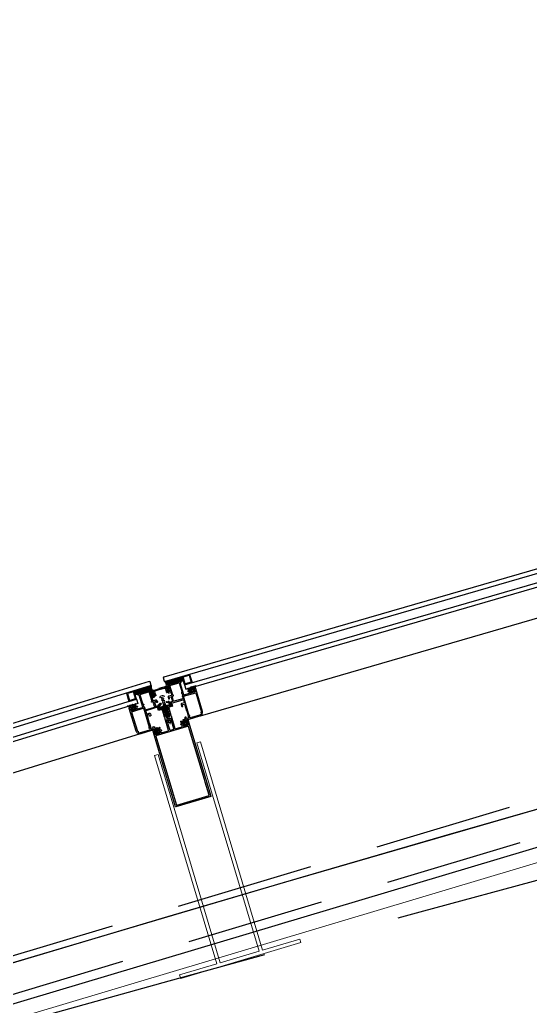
# Model space of a CAD drawing. Header units: millimetres. Extents: x 62878 to 70819, y -67946 to -61850.
# Drawn here: x 64004.2 to 64073.4, y -62156.4 to -62022.5 of the extents above; entities that cross this region are included whole.
import ezdxf

# ---------------------------------------------------------------- set-up
doc = ezdxf.new("R2010")
doc.units = ezdxf.units.MM
doc.linetypes.add('HIDDEN', pattern=[0.375, 0.25, -0.125])
doc.layers.add('alan hesabı1', color=7, linetype='Continuous', plot=False)
for name, color, linetype, lineweight in [('BA DÖŞ.-yeni', 11, 'Continuous', 30), ('Dog_dos_yeni', 63, 'Continuous', 5), ('DOGRAMA', 171, 'Continuous', 0), ('DUV.ALÇ.-yeni', 20, 'Continuous', 25), ('GOR-2', 152, 'Continuous', 20)]:
    doc.layers.add(name, color=color, linetype=linetype, lineweight=lineweight)
pattern_1 = [(241.63286, (64132.32443, -62094.64211), (0.1396875, -0.07542524), [])]
pattern_2 = [(332.09214, (63921.90807, -62158.40518), (-0.0743031, -0.1402876), [])]
pattern_3 = [(241.17358, (64132.50545, -62095.49183), (0.1390784, -0.07654253), [])]

# ---------------------------------------------------------------- blocks, each defined once
blk = doc.blocks.new('a2we')
at = {"lineweight": 5, "ltscale": 0.5}
for p, q in [((-198.1, -420.1), (-197.1, -419.7)), ((-194.9, -421.4), (-198.1, -420.1)), ((-193.9, -421), (-198.1, -420.1)), ((-198.1, -422.7), (-197.1, -422.3)), ((-194.9, -424), (-198.1, -422.7)), ((-193.9, -423.6), (-198.1, -422.7)), ((-198.1, -425.2), (-197.1, -424.9)), ((-194.9, -426.5), (-198.1, -425.2)), ((-193.9, -426.1), (-198.1, -425.2)), ((-198.1, -427.7), (-197.1, -427.3)), ((-194.9, -429), (-198.1, -427.7)), ((-193.9, -428.6), (-198.1, -427.7)), ((-197.6, -417.6), (-196.6, -417.2)), ((-194.2, -418.3), (-197.6, -417.6)), ((-195.2, -418.6), (-197.6, -417.6)), ((-196.9, -417.9), (-197.1, -418.3)), ((-197.1, -419.7), (-197.1, -418.4)), ((-197.1, -419.7), (-193.9, -421)), ((-197.1, -419.7), (-193.9, -421)), ((-197.1, -422.3), (-197.1, -420.5)), ((-197.1, -422.3), (-193.9, -423.6)), ((-197.1, -422.3), (-193.9, -423.6)), ((-197.1, -424.9), (-197.1, -423.1)), ((-197.1, -424.9), (-193.9, -426.1)), ((-197.1, -424.9), (-193.9, -426.1)), ((-197.1, -427.3), (-197.1, -425.6)), ((-197.1, -427.3), (-193.9, -428.6)), ((-197.1, -427.3), (-193.9, -428.6)), ((-197.1, -429.6), (-197.1, -428)), ((-196, -415.3), (-196.6, -417.2)), ((-196.6, -417.2), (-194.2, -418.3)), ((-196, -415.3), (-195.5, -417.7)), ((-194.2, -418.3), (-195.2, -418.6)), ((-195.2, -418.6), (-194.9, -419.3)), ((-194.9, -420.6), (-194.9, -419.4)), ((-193.9, -421), (-194.9, -421.4)), ((-194.9, -423.2), (-194.9, -421.4)), ((-193.9, -423.6), (-194.9, -424)), ((-194.9, -425.7), (-194.9, -424)), ((-193.9, -426.1), (-194.9, -426.5)), ((-194.9, -428.2), (-194.9, -426.5)), ((-198.1, -429.9), (-197.1, -429.6)), ((-194.9, -431.2), (-198.1, -429.9)), ((-193.9, -430.9), (-198.1, -429.9)), ((-198.1, -432.2), (-197.1, -431.8)), ((-194.9, -433.5), (-198.1, -432.2)), ((-193.9, -433.1), (-198.1, -432.2)), ((-198.1, -434.4), (-197.1, -434.1)), ((-194.9, -435.7), (-198.1, -434.4)), ((-193.9, -435.4), (-198.1, -434.4)), ((-198.1, -436.7), (-197.1, -436.4)), ((-194.9, -438), (-198.1, -436.7)), ((-193.9, -437.7), (-198.1, -436.7)), ((-198.1, -439), (-197.1, -438.7)), ((-194.9, -440.3), (-198.1, -439)), ((-193.9, -440), (-198.1, -439)), ((-198.1, -441.3), (-197.1, -441)), ((-194.9, -442.6), (-198.1, -441.3)), ((-193.9, -442.3), (-198.1, -441.3)), ((-197.1, -429.6), (-193.9, -430.9)), ((-197.1, -429.6), (-193.9, -430.9)), ((-197.1, -431.8), (-197.1, -430.3)), ((-197.1, -431.8), (-193.9, -433.1)), ((-197.1, -431.8), (-193.9, -433.1)), ((-197.1, -434.1), (-197.1, -432.5)), ((-197.1, -434.1), (-193.9, -435.4)), ((-197.1, -434.1), (-193.9, -435.4)), ((-197.1, -436.4), (-197.1, -434.8)), ((-197.1, -436.4), (-193.9, -437.7)), ((-197.1, -436.4), (-193.9, -437.7)), ((-197.1, -438.7), (-197.1, -437.1)), ((-197.1, -438.7), (-193.9, -440)), ((-197.1, -438.7), (-193.9, -440)), ((-197.1, -441), (-197.1, -439.4)), ((-197.1, -441), (-193.9, -442.3)), ((-193.9, -428.6), (-194.9, -429)), ((-194.9, -430.5), (-194.9, -429)), ((-193.9, -430.9), (-194.9, -431.2)), ((-194.9, -432.7), (-194.9, -431.2)), ((-193.9, -433.1), (-194.9, -433.5)), ((-194.9, -435), (-194.9, -433.5)), ((-193.9, -435.4), (-194.9, -435.7)), ((-194.9, -437.3), (-194.9, -435.7)), ((-193.9, -437.7), (-194.9, -438)), ((-194.9, -439.6), (-194.9, -438)), ((-193.9, -440), (-194.9, -440.3)), ((-194.9, -441.8), (-194.9, -440.3)), ((-192.8, -453.3), (-199.2, -453.3)), ((-199.2, -454.6), (-199.2, -453.3)), ((-198.1, -443.6), (-197.1, -443.3)), ((-194.9, -444.9), (-198.1, -443.6)), ((-193.9, -444.6), (-198.1, -443.6)), ((-198.1, -445.9), (-197.1, -445.6)), ((-193.9, -446.9), (-198.1, -445.9)), ((-194.9, -447.2), (-198.1, -445.9)), ((-197.1, -447.9), (-198.1, -448.2)), ((-194.9, -449.5), (-198.1, -448.2)), ((-198.1, -448.2), (-193.9, -449.2)), ((-198.1, -450.5), (-197.1, -450.2)), ((-194.9, -451.8), (-198.1, -450.5)), ((-193.9, -451.5), (-198.1, -450.5)), ((-197.1, -443.3), (-197.1, -441.7)), ((-197.1, -443.3), (-193.9, -444.6)), ((-197.1, -445.6), (-197.1, -444)), ((-197.1, -445.6), (-193.9, -446.9)), ((-197.1, -445.6), (-193.9, -446.9)), ((-197.1, -447.9), (-197.1, -446.3)), ((-193.9, -449.2), (-197.1, -447.9)), ((-197.1, -450.2), (-197.1, -448.6)), ((-197.1, -450.2), (-193.9, -451.5)), ((-197.1, -453.3), (-197.1, -450.9)), ((-193.9, -442.3), (-194.9, -442.6)), ((-194.9, -444.1), (-194.9, -442.6)), ((-193.9, -444.6), (-194.9, -444.9)), ((-194.9, -446.4), (-194.9, -444.9)), ((-193.9, -446.9), (-194.9, -447.2)), ((-194.9, -448.7), (-194.9, -447.2)), ((-193.9, -449.2), (-194.9, -449.5)), ((-194.9, -451), (-194.9, -449.5)), ((-193.9, -451.5), (-194.9, -451.8)), ((-194.9, -453.3), (-194.9, -451.8)), ((-192.8, -454.6), (-192.8, -453.3))]:
    blk.add_line(p, q, dxfattribs=at)
blk.add_lwpolyline([(-196.5, -455.7), (-196.1, -455.4), (-195.9, -455.4), (-195.6, -455.7)], dxfattribs=at)
for centre, radius, start, end in [((-196.9, -418.4), 0.2, 155.3251, 180), ((-195.1, -419.4), 0.2, 0, 19.1116), ((-195.7, -449.5), 6.19, 234.7573, 262.4905), ((-196.4, -449.5), 6.19, 277.5095, 305.2427)]:
    blk.add_arc(centre, radius, start, end, dxfattribs=at)

msp = doc.modelspace()

# ---------------------------------------------------------------- hatches: boundary and pattern name
at = {"layer": 'DOGRAMA', "lineweight": -2}
h = msp.add_hatch(dxfattribs=at)
h.set_pattern_fill('ANSI31', color=256, scale=0.04, angle=669.9197, style=0)
h.set_pattern_definition([(331.17358, (63901.77992, -62162.40844), (-0.06123403, -0.11126273), [])])
h.paths.add_polyline_path([(64025.36, -62112.47, 0.414214), (64025.34, -62112.5), (64024.09, -62112.87, 0.153231), (64023.82, -62112.32), (64025.2, -62111.92)])
h.paths.add_polyline_path([(64025.63, -62112.42), (64025.39, -62112.49, 0.414214), (64025.36, -62112.47), (64025.2, -62111.92), (64025.46, -62111.84)])
h = msp.add_hatch(dxfattribs=at)
h.set_pattern_fill('AR-HBONE', color=256, scale=0.03, angle=669.9197, style=0)
h.set_pattern_definition([(241.17358, (64040.31423, -62145.45647), (0.0472712, -0.16298906), [0.36, -0.12]), (331.17358, (64040.25638, -62145.5616), (0.0472712, -0.16298906), [0.36, -0.12])])
h.paths.add_polyline_path([(64026.13, -62112.27), (64026.37, -62112.2), (64026.21, -62111.63), (64025.46, -62111.84), (64025.63, -62112.42)])
h = msp.add_hatch(dxfattribs=at)
h.set_pattern_fill('AR-HBONE', color=256, scale=0.03, angle=669.9197, style=0)
h.set_pattern_definition([(332.09214, (64026.39917, -62149.61342), (0.04987805, -0.1622103), [0.36, -0.12]), (242.09214, (64026.50521, -62149.66959), (0.04987805, -0.1622103), [0.36, -0.12])])
h.paths.add_polyline_path([(64020.06, -62114.09), (64019.82, -62114.16), (64019.64, -62113.59), (64020.38, -62113.36), (64020.56, -62113.94)])
h = msp.add_hatch(dxfattribs=at)
h.set_pattern_fill('ANSI31', color=256, scale=0.04, angle=669.9197, style=0)
h.set_pattern_definition([(242.09214, (64151.53119, -62087.79836), (0.11223008, -0.05944248), [])])
h.paths.add_polyline_path([(64020.81, -62113.83, -0.414214), (64020.85, -62113.85), (64022.09, -62113.46, -0.153231), (64022.01, -62112.86), (64020.64, -62113.28)])
h.paths.add_polyline_path([(64020.56, -62113.94), (64020.79, -62113.86, -0.414214), (64020.81, -62113.83), (64020.64, -62113.28), (64020.38, -62113.36)])
h = msp.add_hatch(dxfattribs=at)
h.set_pattern_fill('ANSI31', color=256, scale=0.05, angle=669.9197, style=0)
h.set_pattern_definition(pattern_2)
edge = h.paths.add_edge_path(flags=16)
edge.add_arc((64022.75, -62113.82), 0.668, 190.2165, 203.9678, ccw=False)
edge.add_line((64022.1, -62113.94), (64022.37, -62113.85))
edge.add_line((64022.37, -62113.85), (64022.42, -62114.01))
edge.add_line((64022.42, -62114.01), (64022.14, -62114.09))
edge = h.paths.add_edge_path()
edge.add_line((64022.59, -62114.29), (64022.48, -62114.32))
edge.add_line((64022.48, -62114.32), (64022.41, -62114.09))
edge.add_line((64022.41, -62114.09), (64022.23, -62114.15))
edge.add_line((64022.23, -62114.15), (64022.26, -62114.26))
edge.add_line((64022.26, -62114.26), (64022.17, -62114.29))
edge.add_arc((64022.41, -62113.92), 0.442, 157.7845, 236.3998, ccw=False)
edge.add_line((64022, -62113.76), (64022.1, -62113.73))
edge.add_line((64022.1, -62113.73), (64022.13, -62113.84))
edge.add_line((64022.13, -62113.84), (64022.32, -62113.79))
edge.add_line((64022.32, -62113.79), (64022.25, -62113.56))
edge.add_line((64022.25, -62113.56), (64023.2, -62113.26))
edge.add_arc((64023.21, -62113.3), 0.05, -66.198, 107.0921, ccw=False)
edge.add_line((64023.23, -62113.35), (64022.53, -62113.62))
edge.add_arc((64022.57, -62113.71), 0.1, 110.6669, 197.0921)
edge.add_line((64022.47, -62113.74), (64022.62, -62114.23))
edge.add_arc((64022.57, -62114.24), 0.05, -72.9079, 17.0921, ccw=False)
h = msp.add_hatch(dxfattribs=at)
h.set_pattern_fill('ANSI31', color=256, scale=0.05, angle=669.9197, style=0)
h.set_pattern_definition(pattern_3)
edge = h.paths.add_edge_path(flags=16)
edge.add_arc((64023.73, -62113.53), 0.668, 9.2979, 23.0493)
edge.add_line((64024.34, -62113.27), (64024.07, -62113.35))
edge.add_line((64024.07, -62113.35), (64024.12, -62113.5))
edge.add_line((64024.12, -62113.5), (64024.39, -62113.42))
edge = h.paths.add_edge_path()
edge.add_line((64024.13, -62113.83), (64024.23, -62113.8))
edge.add_line((64024.23, -62113.8), (64024.17, -62113.57))
edge.add_line((64024.17, -62113.57), (64024.35, -62113.52))
edge.add_line((64024.35, -62113.52), (64024.38, -62113.63))
edge.add_line((64024.38, -62113.63), (64024.48, -62113.6))
edge.add_arc((64024.07, -62113.43), 0.442, 336.8659, 415.4812)
edge.add_line((64024.32, -62113.07), (64024.23, -62113.09))
edge.add_line((64024.23, -62113.09), (64024.26, -62113.21))
edge.add_line((64024.26, -62113.21), (64024.08, -62113.26))
edge.add_line((64024.08, -62113.26), (64024.01, -62113.03))
edge.add_line((64024.01, -62113.03), (64023.05, -62113.3))
edge.add_arc((64023.06, -62113.35), 0.05, 106.1736, 279.4637)
edge.add_line((64023.07, -62113.4), (64023.81, -62113.24))
edge.add_arc((64023.83, -62113.34), 0.1, 16.1736, 102.5989, ccw=False)
edge.add_line((64023.92, -62113.31), (64024.07, -62113.8))
edge.add_arc((64024.11, -62113.78), 0.05, 196.1736, 286.1736)
h = msp.add_hatch(dxfattribs=at)
h.set_pattern_fill('ANSI31', color=256, scale=0.05, angle=669.9197, style=0)
h.set_pattern_definition(pattern_3)
edge = h.paths.add_edge_path(flags=16)
edge.add_arc((64027.52, -62113.27), 0.4, 274.6366, 297.7105, ccw=False)
edge.add_line((64027.55, -62113.67), (64027.48, -62113.43))
edge.add_line((64027.48, -62113.43), (64027.63, -62113.38))
edge.add_line((64027.63, -62113.38), (64027.7, -62113.62))
edge = h.paths.add_edge_path()
edge.add_arc((64027.52, -62113.27), 0.5, 249.3037, 323.0435, ccw=False)
edge.add_line((64027.34, -62113.74), (64027.31, -62113.64))
edge.add_line((64027.31, -62113.64), (64027.43, -62113.61))
edge.add_line((64027.43, -62113.61), (64027.41, -62113.55))
edge.add_arc((64027.31, -62113.58), 0.1, 16.1736, 106.1736)
edge.add_line((64027.29, -62113.48), (64027.07, -62113.54))
edge.add_line((64027.07, -62113.54), (64027.02, -62113.37))
edge.add_line((64027.02, -62113.37), (64027.06, -62113.36))
edge.add_arc((64027.08, -62113.42), 0.065, 37.7642, 106.1736, ccw=False)
edge.add_arc((64027.16, -62113.36), 0.0327, 217.7642, 411.6039)
edge.add_arc((64027.08, -62113.51), 0.199, 60.2574, 110.5233)
edge.add_arc((64027, -62113.27), 0.05, 107.1457, 284.659, ccw=False)
edge.add_arc((64027.08, -62113.53), 0.323, 67.7879, 107.1142, ccw=False)
edge.add_arc((64027.21, -62113.22), 0.02, 247.7879, 316.1736)
edge.add_line((64027.22, -62113.23), (64027.37, -62113.07))
edge.add_arc((64027.38, -62113.08), 0.015, -23.8264, 136.1736, ccw=False)
edge.add_line((64027.4, -62113.09), (64027.35, -62113.2))
edge.add_arc((64027.37, -62113.21), 0.02, 156.1736, 316.1736)
edge.add_line((64027.38, -62113.22), (64027.58, -62113.01))
edge.add_arc((64027.6, -62113.02), 0.015, -23.8264, 136.1736, ccw=False)
edge.add_line((64027.61, -62113.03), (64027.56, -62113.14))
edge.add_arc((64027.58, -62113.15), 0.02, 156.1736, 316.1736)
edge.add_line((64027.59, -62113.16), (64027.8, -62112.95))
edge.add_arc((64027.81, -62112.96), 0.015, -23.8264, 136.1736, ccw=False)
edge.add_line((64027.82, -62112.97), (64027.77, -62113.08))
edge.add_arc((64027.79, -62113.09), 0.02, 156.1736, 316.1736)
edge.add_line((64027.8, -62113.1), (64028.01, -62112.89))
edge.add_arc((64028.02, -62112.9), 0.015, -23.8264, 136.1736, ccw=False)
edge.add_line((64028.03, -62112.9), (64027.99, -62113.01))
edge.add_arc((64028.08, -62113.05), 0.1, 156.1736, 196.1736)
edge.add_line((64027.98, -62113.08), (64028.03, -62113.26))
edge.add_line((64028.03, -62113.26), (64027.82, -62113.33))
edge.add_arc((64027.85, -62113.42), 0.1, 106.1736, 196.1736)
edge.add_line((64027.75, -62113.45), (64027.77, -62113.51))
edge.add_line((64027.77, -62113.51), (64027.89, -62113.47))
edge.add_line((64027.89, -62113.47), (64027.91, -62113.57))
h = msp.add_hatch(dxfattribs=at)
h.set_pattern_fill('ANSI31', color=256, scale=0.05, angle=670.379, style=0)
h.set_pattern_definition(pattern_1)
edge = h.paths.add_edge_path(flags=16)
edge.add_arc((64024.2, -62116.8), 0.05, -73.3671, 16.6329, ccw=False)
edge.add_line((64024.22, -62116.84), (64024.16, -62116.86))
edge.add_arc((64024.15, -62116.81), 0.05, 196.6329, 286.6329, ccw=False)
edge.add_line((64024.1, -62116.83), (64024.04, -62116.61))
edge.add_line((64024.04, -62116.61), (64024.19, -62116.57))
edge.add_line((64024.19, -62116.57), (64024.25, -62116.78))
h.paths.add_polyline_path([(64024.15, -62116.42), (64023.99, -62116.47), (64023.91, -62116.2), (64024.07, -62116.16)], flags=16)
edge = h.paths.add_edge_path()
edge.add_arc((64024.09, -62116.82), 0.2, 196.6329, 267.1991, ccw=False)
edge.add_line((64023.89, -62116.87), (64023.88, -62116.82))
edge.add_line((64023.88, -62116.82), (64023.94, -62116.8))
edge.add_line((64023.94, -62116.8), (64023.9, -62116.68))
edge.add_line((64023.9, -62116.68), (64023.86, -62116.66))
edge.add_arc((64023.91, -62116.57), 0.1, 196.6329, 241.6329, ccw=False)
edge.add_line((64023.81, -62116.6), (64023.78, -62116.48))
edge.add_line((64023.78, -62116.48), (64023.83, -62116.46))
edge.add_line((64023.83, -62116.46), (64023.8, -62116.33))
edge.add_line((64023.8, -62116.33), (64023.66, -62116.26))
edge.add_line((64023.66, -62116.26), (64023.55, -62116.29))
edge.add_line((64023.55, -62116.29), (64023.48, -62116.05))
edge.add_line((64023.48, -62116.05), (64023.45, -62116.11))
edge.add_line((64023.45, -62116.11), (64022.97, -62116.26))
edge.add_line((64022.97, -62116.26), (64022.88, -62115.94))
edge.add_arc((64023.16, -62115.86), 0.3, 136.6329, 196.6329, ccw=False)
edge.add_line((64022.94, -62115.65), (64023.28, -62115.29))
edge.add_arc((64023.3, -62115.32), 0.03, 46.6329, 136.6329, ccw=False)
edge.add_line((64023.32, -62115.29), (64023.37, -62115.33))
edge.add_arc((64023.35, -62115.36), 0.03, -43.3671, 46.6329, ccw=False)
edge.add_line((64023.37, -62115.38), (64023.1, -62115.66))
edge.add_arc((64023.25, -62115.8), 0.2, 136.6329, 198.5525)
edge.add_arc((64023.16, -62115.84), 0.1, 193.918, 346.6329)
edge.add_arc((64023.35, -62115.88), 0.1, 106.6329, 166.6329, ccw=False)
edge.add_line((64023.32, -62115.79), (64023.64, -62115.69))
edge.add_arc((64023.62, -62115.64), 0.05, 286.6329, 376.6329)
edge.add_line((64023.67, -62115.63), (64023.65, -62115.58))
edge.add_arc((64023.7, -62115.57), 0.05, 106.6329, 196.6329, ccw=False)
edge.add_line((64023.69, -62115.52), (64023.88, -62115.46))
edge.add_arc((64023.89, -62115.51), 0.05, 16.6329, 106.6329, ccw=False)
edge.add_line((64023.94, -62115.5), (64023.96, -62115.54))
edge.add_arc((64024, -62115.53), 0.05, 196.6329, 286.6329)
edge.add_line((64024.02, -62115.58), (64024.33, -62115.48))
edge.add_arc((64024.36, -62115.58), 0.1, 46.6329, 106.6329, ccw=False)
edge.add_arc((64024.5, -62115.43), 0.1, 226.6329, 379.3477)
edge.add_arc((64024.4, -62115.45), 0.2, 14.7133, 76.6329)
edge.add_line((64024.44, -62115.26), (64024.07, -62115.17))
edge.add_arc((64024.07, -62115.14), 0.03, 166.6329, 256.6329, ccw=False)
edge.add_line((64024.05, -62115.13), (64024.06, -62115.07))
edge.add_arc((64024.09, -62115.08), 0.03, 76.6329, 166.6329, ccw=False)
edge.add_line((64024.1, -62115.05), (64024.57, -62115.17))
edge.add_arc((64024.5, -62115.46), 0.3, 16.6329, 76.6329, ccw=False)
edge.add_line((64024.79, -62115.37), (64024.89, -62115.68))
edge.add_line((64024.89, -62115.68), (64024.41, -62115.83))
edge.add_line((64024.41, -62115.83), (64024.34, -62115.79))
edge.add_line((64024.34, -62115.79), (64024.42, -62116.03))
edge.add_line((64024.42, -62116.03), (64024.31, -62116.06))
edge.add_line((64024.31, -62116.06), (64024.24, -62116.2))
edge.add_line((64024.24, -62116.2), (64024.27, -62116.33))
edge.add_line((64024.27, -62116.33), (64024.33, -62116.31))
edge.add_line((64024.33, -62116.31), (64024.37, -62116.43))
edge.add_arc((64024.27, -62116.46), 0.1, -28.3671, 16.6329, ccw=False)
edge.add_line((64024.36, -62116.51), (64024.34, -62116.55))
edge.add_line((64024.34, -62116.55), (64024.38, -62116.67))
edge.add_line((64024.38, -62116.67), (64024.43, -62116.65))
edge.add_line((64024.43, -62116.65), (64024.45, -62116.71))
edge.add_arc((64024.26, -62116.77), 0.2, -53.9334, 16.6329, ccw=False)
edge.add_arc((64024.1, -62116.55), 0.47, 267.1991, 306.0666, ccw=False)
h = msp.add_hatch(dxfattribs=at)
h.set_pattern_fill('ANSI31', color=256, scale=0.05, angle=669.9197, style=0)
h.set_pattern_definition(pattern_2)
edge = h.paths.add_edge_path(flags=16)
edge.add_arc((64019.45, -62115.68), 0.4, 275.5552, 298.6291)
edge.add_line((64019.64, -62116.03), (64019.56, -62115.79))
edge.add_line((64019.56, -62115.79), (64019.41, -62115.84))
edge.add_line((64019.41, -62115.84), (64019.48, -62116.08))
edge = h.paths.add_edge_path()
edge.add_arc((64019.45, -62115.68), 0.5, 250.2222, 323.962)
edge.add_line((64019.85, -62115.97), (64019.82, -62115.88))
edge.add_line((64019.82, -62115.88), (64019.71, -62115.91))
edge.add_line((64019.71, -62115.91), (64019.69, -62115.86))
edge.add_arc((64019.78, -62115.83), 0.1, 107.0921, 197.0921, ccw=False)
edge.add_line((64019.75, -62115.73), (64019.96, -62115.67))
edge.add_line((64019.96, -62115.67), (64019.91, -62115.49))
edge.add_line((64019.91, -62115.49), (64019.87, -62115.51))
edge.add_arc((64019.89, -62115.57), 0.065, 107.0921, 175.5015)
edge.add_arc((64019.8, -62115.56), 0.0327, 161.6619, 355.5015, ccw=False)
edge.add_arc((64019.94, -62115.64), 0.199, 102.7425, 153.0084, ccw=False)
edge.add_arc((64019.88, -62115.4), 0.05, 288.6067, 466.12)
edge.add_arc((64019.96, -62115.66), 0.323, 106.1515, 145.4778)
edge.add_arc((64019.68, -62115.47), 0.02, 257.0921, 325.4778, ccw=False)
edge.add_line((64019.67, -62115.49), (64019.46, -62115.44))
edge.add_arc((64019.45, -62115.45), 0.015, 77.0921, 237.0921)
edge.add_line((64019.44, -62115.46), (64019.55, -62115.53))
edge.add_arc((64019.54, -62115.55), 0.02, -102.9079, 57.0921, ccw=False)
edge.add_line((64019.53, -62115.57), (64019.25, -62115.5))
edge.add_arc((64019.24, -62115.52), 0.015, 77.0921, 237.0921)
edge.add_line((64019.23, -62115.53), (64019.34, -62115.6))
edge.add_arc((64019.33, -62115.61), 0.02, -102.9079, 57.0921, ccw=False)
edge.add_line((64019.32, -62115.63), (64019.04, -62115.57))
edge.add_arc((64019.03, -62115.58), 0.015, 77.0921, 237.0921)
edge.add_line((64019.02, -62115.59), (64019.13, -62115.66))
edge.add_arc((64019.12, -62115.68), 0.02, -102.9079, 57.0921, ccw=False)
edge.add_line((64019.11, -62115.7), (64018.83, -62115.63))
edge.add_arc((64018.82, -62115.65), 0.015, 77.0921, 237.0921)
edge.add_line((64018.81, -62115.66), (64018.91, -62115.72))
edge.add_arc((64018.86, -62115.8), 0.1, 17.0921, 57.0921, ccw=False)
edge.add_line((64018.95, -62115.78), (64019.01, -62115.96))
edge.add_line((64019.01, -62115.96), (64019.22, -62115.9))
edge.add_arc((64019.25, -62115.99), 0.1, 17.0921, 107.0921, ccw=False)
edge.add_line((64019.34, -62115.96), (64019.36, -62116.02))
edge.add_line((64019.36, -62116.02), (64019.25, -62116.05))
edge.add_line((64019.25, -62116.05), (64019.28, -62116.15))
h = msp.add_hatch(dxfattribs=at)
h.set_pattern_fill('ANSI31', color=256, scale=0.05, angle=670.379, style=0)
h.set_pattern_definition(pattern_1)
edge = h.paths.add_edge_path()
edge.add_arc((64027.12, -62117.56), 0.1, 156.6329, 196.6329)
edge.add_line((64027.02, -62117.59), (64027.07, -62117.76))
edge.add_line((64027.07, -62117.76), (64026.86, -62117.82))
edge.add_arc((64026.89, -62117.92), 0.1, 106.6329, 196.6329)
edge.add_line((64026.79, -62117.95), (64026.81, -62118))
edge.add_line((64026.81, -62118), (64026.92, -62117.97))
edge.add_line((64026.92, -62117.97), (64026.95, -62118.07))
edge.add_arc((64026.55, -62117.77), 0.5, 249.763, 323.5028, ccw=False)
edge.add_line((64026.38, -62118.24), (64026.35, -62118.14))
edge.add_line((64026.35, -62118.14), (64026.47, -62118.11))
edge.add_line((64026.47, -62118.11), (64026.45, -62118.05))
edge.add_arc((64026.35, -62118.08), 0.1, 16.6329, 106.6329)
edge.add_line((64026.32, -62117.98), (64026.11, -62118.05))
edge.add_line((64026.11, -62118.05), (64026.07, -62117.89))
edge.add_line((64026.07, -62117.89), (64026.1, -62117.88))
edge.add_arc((64026.12, -62117.94), 0.065, 38.2235, 106.6329, ccw=False)
edge.add_arc((64026.2, -62117.88), 0.0327, 218.2235, 412.0631)
edge.add_arc((64026.07, -62118.05), 0.242, 51.4354, 96.9422)
edge.add_arc((64026.03, -62117.76), 0.05, 107.605, 285.1183, ccw=False)
edge.add_arc((64026.06, -62118.08), 0.372, 60.1328, 96.7844, ccw=False)
edge.add_arc((64026.25, -62117.74), 0.02, 248.2472, 316.6329)
edge.add_line((64026.26, -62117.75), (64026.41, -62117.59))
edge.add_arc((64026.42, -62117.6), 0.015, -23.3671, 136.6329, ccw=False)
edge.add_line((64026.44, -62117.61), (64026.39, -62117.72))
edge.add_arc((64026.41, -62117.73), 0.02, 156.6329, 316.6329)
edge.add_line((64026.42, -62117.74), (64026.62, -62117.53))
edge.add_arc((64026.64, -62117.54), 0.015, -23.3671, 136.6329, ccw=False)
edge.add_line((64026.65, -62117.55), (64026.6, -62117.66))
edge.add_arc((64026.62, -62117.67), 0.02, 156.6329, 316.6329)
edge.add_line((64026.63, -62117.68), (64026.84, -62117.47))
edge.add_arc((64026.85, -62117.48), 0.015, -23.3671, 136.6329, ccw=False)
edge.add_line((64026.86, -62117.48), (64026.81, -62117.6))
edge.add_arc((64026.83, -62117.6), 0.02, 156.6329, 316.6329)
edge.add_line((64026.84, -62117.62), (64027.05, -62117.4))
edge.add_arc((64027.06, -62117.41), 0.015, -23.3671, 136.6329, ccw=False)
edge.add_line((64027.07, -62117.42), (64027.03, -62117.53))
edge = h.paths.add_edge_path(flags=16)
edge.add_line((64026.58, -62118.14), (64026.52, -62117.95))
edge.add_arc((64026.55, -62117.95), 0.03, 106.6329, 196.6329, ccw=False)
edge.add_line((64026.54, -62117.92), (64026.64, -62117.89))
edge.add_arc((64026.65, -62117.92), 0.03, 16.6329, 106.6329, ccw=False)
edge.add_line((64026.68, -62117.91), (64026.73, -62118.1))
edge.add_arc((64026.7, -62118.11), 0.03, -65.6007, 16.6329, ccw=False)
edge.add_arc((64026.55, -62117.77), 0.4, 278.8664, 294.3993, ccw=False)
edge.add_arc((64026.61, -62118.13), 0.03, 196.6329, 278.8664, ccw=False)
h = msp.add_hatch(dxfattribs=at)
h.set_pattern_fill('ANSI31', color=256, scale=0.05, angle=670.379, style=0)
h.set_pattern_definition([(331.63286, (63921.59333, -62157.5954), (-0.07542524, -0.1396875), [])])
edge = h.paths.add_edge_path()
edge.add_arc((64022.13, -62119.05), 0.1, 16.6329, 56.6329, ccw=False)
edge.add_line((64022.23, -62119.02), (64022.28, -62119.19))
edge.add_line((64022.28, -62119.19), (64022.49, -62119.13))
edge.add_arc((64022.52, -62119.22), 0.1, 16.6329, 106.6329, ccw=False)
edge.add_line((64022.62, -62119.19), (64022.63, -62119.25))
edge.add_line((64022.63, -62119.25), (64022.52, -62119.29))
edge.add_line((64022.52, -62119.29), (64022.55, -62119.38))
edge.add_arc((64022.72, -62118.91), 0.5, 249.763, 323.5028)
edge.add_line((64023.12, -62119.21), (64023.09, -62119.11))
edge.add_line((64023.09, -62119.11), (64022.98, -62119.15))
edge.add_line((64022.98, -62119.15), (64022.96, -62119.09))
edge.add_arc((64023.06, -62119.06), 0.1, 106.6329, 196.6329, ccw=False)
edge.add_line((64023.03, -62118.97), (64023.24, -62118.9))
edge.add_line((64023.24, -62118.9), (64023.19, -62118.75))
edge.add_line((64023.19, -62118.75), (64023.15, -62118.76))
edge.add_arc((64023.17, -62118.83), 0.065, 106.6329, 175.0422)
edge.add_arc((64023.08, -62118.82), 0.0327, 161.2026, 355.0422, ccw=False)
edge.add_arc((64023.28, -62118.88), 0.242, 116.3236, 161.8303, ccw=False)
edge.add_arc((64023.15, -62118.62), 0.05, 288.1475, 465.6607)
edge.add_arc((64023.3, -62118.9), 0.372, 116.4814, 153.1329)
edge.add_arc((64022.96, -62118.72), 0.02, 256.6329, 325.0185, ccw=False)
edge.add_line((64022.95, -62118.74), (64022.74, -62118.69))
edge.add_arc((64022.73, -62118.71), 0.015, 76.6329, 236.6329)
edge.add_line((64022.73, -62118.72), (64022.83, -62118.79))
edge.add_arc((64022.82, -62118.8), 0.02, -103.3671, 56.6329, ccw=False)
edge.add_line((64022.81, -62118.82), (64022.53, -62118.75))
edge.add_arc((64022.52, -62118.77), 0.015, 76.6329, 236.6329)
edge.add_line((64022.52, -62118.78), (64022.62, -62118.85))
edge.add_arc((64022.61, -62118.87), 0.02, -103.3671, 56.6329, ccw=False)
edge.add_line((64022.6, -62118.88), (64022.32, -62118.82))
edge.add_arc((64022.31, -62118.83), 0.015, 76.6329, 236.6329)
edge.add_line((64022.3, -62118.84), (64022.41, -62118.91))
edge.add_arc((64022.4, -62118.93), 0.02, -103.3671, 56.6329, ccw=False)
edge.add_line((64022.39, -62118.95), (64022.11, -62118.88))
edge.add_arc((64022.1, -62118.89), 0.015, 76.6329, 236.6329)
edge.add_line((64022.09, -62118.91), (64022.19, -62118.97))
edge = h.paths.add_edge_path(flags=16)
edge.add_line((64022.9, -62119.24), (64022.84, -62119.05))
edge.add_arc((64022.82, -62119.06), 0.03, 16.6329, 106.6329)
edge.add_line((64022.81, -62119.03), (64022.71, -62119.06))
edge.add_arc((64022.72, -62119.09), 0.03, 106.6329, 196.6329)
edge.add_line((64022.69, -62119.1), (64022.75, -62119.29))
edge.add_arc((64022.78, -62119.28), 0.03, 196.6329, 278.8664)
edge.add_arc((64022.72, -62118.91), 0.4, 278.8664, 294.3993)
edge.add_arc((64022.87, -62119.25), 0.03, 294.3993, 376.6329)

# ---------------------------------------------------------------- linework, layer by layer
msp.add_lwpolyline([(68896.02, -63031.44), (69030.26, -63071.18), (69185.28, -62547.65), (68893, -62461.11, 1.044368), (68063.2, -62298.73, 0.204375), (63106.96, -62494.78, 0.353953), (62932.94, -62997.83), (63753.18, -65779.6), (64154.95, -67142.15), (65336.72, -66792.62), (65336.7, -66829.11), (65270.54, -66829.07, 0.626789), (65270.2, -67369.07), (65531.84, -67369.23, 0.926242), (66130.09, -67369.61), (66391.73, -67369.77, 0.626743), (66392.07, -66829.77), (66326.15, -66829.73), (66326.17, -66793.24), (67506.16, -67144.13), (68467.02, -63899.09), (68625.2, -63946.04), (68896.02, -63031.42)], format="xyb")
at = {"layer": 'alan hesabı1', "linetype": 'ByBlock'}
msp.add_lwpolyline([(63834.49, -63141.61), (64642.2, -62924.95), (64568.12, -62564.48), (64555.31, -62562.44), (64541.37, -62555.33), (64530.32, -62544.26), (64523.22, -62530.32), (64520.79, -62514.86), (64523.24, -62499.41), (64530.35, -62485.48), (64541.42, -62474.43), (64548.84, -62470.65), (64480.8, -62139.51), (64480.8, -62139.51), (64442.69, -62147.32), (64409.08, -62034.84), (63646.15, -62262.75)], dxfattribs=at)
at = {"layer": 'BA DÖŞ.-yeni', "linetype": 'HIDDEN', "ltscale": 150}
msp.add_arc((65815.04, -68607.15), 6697.94, 70.74616, 109.296847, dxfattribs=at)
at = {"layer": 'Dog_dos_yeni'}
msp.add_lwpolyline([(64042.3, -62147.76), (64026.01, -62152.63), (64025.86, -62152.15), (64030.89, -62150.65), (64022.45, -62122.38), (64022.93, -62122.24), (64031.37, -62150.5), (64036.64, -62148.93), (64028.2, -62120.66), (64028.68, -62120.52), (64037.12, -62148.79), (64042.15, -62147.28), (64042.3, -62147.76)], close=True, dxfattribs=at)
at = {"layer": 'DOGRAMA', "lineweight": -2}
for p, q in [((64023.75, -62111.72), (64118.83, -62084.14)), ((64023.82, -62112.32), (64116.59, -62085.42)), ((64026.54, -62112.78), (64117.92, -62086.28)), ((64026.71, -62113.36), (64116.81, -62087.22)), ((64028.69, -62116.99), (64120.6, -62090.33)), ((64021.74, -62112.32), (63974.01, -62126.99)), ((64021.86, -62112.38), (64021.74, -62112.32)), ((64022.01, -62112.86), (64021.86, -62112.38)), ((64023.69, -62111.84), (64023.75, -62111.72)), ((64023.82, -62112.32), (64023.69, -62111.84)), ((64025.63, -62112.42), (64025.46, -62111.84)), ((64025.63, -62112.42), (64025.46, -62111.84)), ((64025.63, -62112.42), (64026.37, -62112.2)), ((64026.21, -62111.63), (64026.37, -62112.2)), ((64022.01, -62112.86), (63974.18, -62127.57)), ((64019.64, -62113.59), (64019.82, -62114.16)), ((64020.56, -62113.94), (64020.38, -62113.36)), ((64020.56, -62113.94), (64020.38, -62113.36)), ((64026.54, -62112.78), (64026.71, -62113.36)), ((64019.99, -62114.74), (63974.54, -62128.71)), ((64020.56, -62113.94), (64019.82, -62114.16)), ((64019.99, -62114.74), (64020.17, -62115.31)), ((64020.17, -62115.31), (63974.71, -62129.29)), ((64020.5, -62119.43), (63975.9, -62133.15))]:
    msp.add_line(p, q, dxfattribs=at)
at = {"layer": 'DOGRAMA'}
for p, q in [((64023.57, -62116.36), (64024.44, -62116.1)), ((64024.35, -62118.96), (64023.7, -62116.77))]:
    msp.add_line(p, q, dxfattribs=at)
at = {"layer": 'DOGRAMA', "lineweight": -2}
msp.add_lwpolyline([(68355.73, -61957.86, 0.273736), (68066.91, -62277.72, 0.209295), (68023.71, -62283.85, 0.198368), (63201.05, -62451.11)], format="xyb", dxfattribs=at)
at = {"layer": 'DOGRAMA', "lineweight": -2, "ltscale": 0.5}
for points in [[(64027.81, -62113.47), (64027.94, -62113.44), (64028.01, -62113.68, -0.414214), (64027.97, -62113.74), (64027.38, -62113.91, -0.414214), (64027.32, -62113.88), (64027.25, -62113.64), (64027.37, -62113.6, 0.668097), (64027.38, -62113.55), (64027.31, -62113.51, 0.198962), (64027.27, -62113.51), (64027.03, -62113.58, 0.372839), (64026.96, -62113.69, 0.45685), (64027, -62113.71), (64027.11, -62113.68), (64027.18, -62113.91, -0.414214), (64027.15, -62113.97), (64026.45, -62114.17, -0.414214), (64026.42, -62114.15), (64025.94, -62112.52, -0.414214), (64025.96, -62112.48), (64026.05, -62112.45, 0.414214), (64026.07, -62112.42), (64026.05, -62112.33, 0.414214), (64026.01, -62112.31), (64024.02, -62112.89, 0.414214), (64024, -62112.92), (64024.06, -62113.14, 0.198962), (64024.09, -62113.17), (64024.18, -62113.2, 0.668048), (64024.23, -62113.17), (64024.18, -62113), (64024.37, -62112.94, -0.414214), (64024.43, -62112.98), (64024.62, -62113.62, -0.414214), (64024.58, -62113.68), (64024.39, -62113.74), (64024.34, -62113.57, 0.668048), (64024.29, -62113.56), (64024.22, -62113.64, 0.19911), (64024.22, -62113.67), (64024.25, -62113.78, 0.414214), (64024.42, -62113.87), (64024.62, -62113.82, -0.414214), (64024.69, -62113.85), (64024.77, -62114.15, -0.414214), (64024.74, -62114.21), (64024.4, -62114.31, 0.414214), (64024.3, -62114.49), (64024.35, -62114.66, 0.414214), (64024.41, -62114.69), (64024.49, -62114.67, 0.414214), (64024.5, -62114.64), (64024.45, -62114.47), (64024.69, -62114.4), (64024.88, -62115.04), (64024.49, -62115.16), (64024.46, -62115.06, 0.414214), (64024.4, -62115.03), (64024.35, -62115.04, 0.414214), (64024.32, -62115.1), (64024.34, -62115.18, 0.414214), (64024.59, -62115.31), (64026.34, -62114.81, -0.414214), (64026.37, -62114.83), (64026.48, -62115.18, -0.414214), (64026.46, -62115.22), (64026.15, -62115.31, 0.414214), (64026.05, -62115.49), (64026.1, -62115.66, 0.414214), (64026.22, -62115.73), (64026.24, -62115.73), (64026.29, -62115.71, 0.414214), (64026.31, -62115.68), (64026.25, -62115.49, -0.414214), (64026.28, -62115.46), (64026.51, -62115.39, -0.414214), (64026.54, -62115.41), (64026.8, -62116.3), (64026.84, -62116.32), (64026.82, -62116.36), (64027.07, -62117.24, -0.414214), (64027.05, -62117.28), (64026.82, -62117.35, -0.414214), (64026.79, -62117.33), (64026.74, -62117.17, 0.414214), (64026.71, -62117.15), (64026.66, -62117.17), (64026.64, -62117.17, 0.414214), (64026.57, -62117.3), (64026.61, -62117.44), (64026.3, -62117.52, 0.414214), (64026.28, -62117.56), (64026.29, -62117.58, 0.414214), (64026.41, -62117.65), (64028.6, -62117.01, 0.414214), (64028.94, -62116.39), (64028.05, -62113.31, 0.414214), (64028.01, -62113.29), (64027.85, -62113.34, 0.19911), (64027.82, -62113.36), (64027.78, -62113.43, 0.668097)], [(64019.31, -62116.01), (64019.18, -62116.05), (64019.26, -62116.29, 0.414214), (64019.32, -62116.33), (64019.91, -62116.14, 0.414214), (64019.95, -62116.08), (64019.87, -62115.84), (64019.75, -62115.88, -0.668097), (64019.71, -62115.84), (64019.75, -62115.77, -0.198962), (64019.78, -62115.74), (64020.02, -62115.67, -0.372839), (64020.14, -62115.72, -0.45685), (64020.12, -62115.77), (64020.01, -62115.8), (64020.08, -62116.03, 0.414214), (64020.14, -62116.06), (64020.83, -62115.85, 0.414214), (64020.85, -62115.81), (64020.35, -62114.19, 0.414214), (64020.31, -62114.17), (64020.22, -62114.2, -0.414214), (64020.19, -62114.18), (64020.16, -62114.09, -0.414214), (64020.18, -62114.05), (64022.16, -62113.44, -0.414214), (64022.2, -62113.46), (64022.26, -62113.68, -0.198962), (64022.26, -62113.72), (64022.19, -62113.8, -0.668048), (64022.14, -62113.79), (64022.09, -62113.62), (64021.9, -62113.68, 0.414214), (64021.86, -62113.74), (64022.06, -62114.38, 0.414214), (64022.12, -62114.42), (64022.31, -62114.36), (64022.26, -62114.19, -0.668048), (64022.3, -62114.15), (64022.4, -62114.18, -0.19911), (64022.42, -62114.21), (64022.46, -62114.31, -0.414214), (64022.36, -62114.49), (64022.16, -62114.55, 0.414214), (64022.13, -62114.61), (64022.22, -62114.91, 0.414214), (64022.28, -62114.94), (64022.62, -62114.84, -0.414214), (64022.81, -62114.94), (64022.86, -62115.1, -0.414214), (64022.82, -62115.16), (64022.75, -62115.19, -0.414214), (64022.72, -62115.17), (64022.67, -62115), (64022.43, -62115.08), (64022.63, -62115.72), (64023.01, -62115.6), (64022.98, -62115.5, -0.414214), (64023.01, -62115.44), (64023.06, -62115.43, -0.414214), (64023.12, -62115.46), (64023.15, -62115.54, -0.414214), (64023.01, -62115.79), (64021.27, -62116.32, 0.414214), (64021.25, -62116.36), (64021.36, -62116.71, 0.414214), (64021.4, -62116.73), (64021.71, -62116.63, -0.414214), (64021.89, -62116.73), (64021.95, -62116.9, -0.414214), (64021.88, -62117.03), (64021.86, -62117.03), (64021.81, -62117.05, -0.414214), (64021.77, -62117.03), (64021.72, -62116.85, 0.414214), (64021.68, -62116.83), (64021.45, -62116.9, 0.414214), (64021.43, -62116.94), (64021.7, -62117.82), (64021.68, -62117.86), (64021.72, -62117.88), (64021.99, -62118.76, 0.414214), (64022.03, -62118.78), (64022.26, -62118.71, 0.414214), (64022.28, -62118.67), (64022.23, -62118.52, -0.414214), (64022.25, -62118.48), (64022.3, -62118.47), (64022.32, -62118.46, -0.414214), (64022.45, -62118.53), (64022.49, -62118.67), (64022.79, -62118.57, -0.414214), (64022.83, -62118.59), (64022.84, -62118.61, -0.414214), (64022.77, -62118.74), (64020.59, -62119.41, -0.414214), (64019.97, -62119.08), (64019.02, -62116.01, -0.414214), (64019.04, -62115.97), (64019.2, -62115.92, -0.19911), (64019.24, -62115.92), (64019.31, -62115.96, -0.668097)], [(64026, -62118.19, -0.414214), (64026.07, -62118.07), (64026.31, -62117.99, -0.414214), (64026.43, -62118.06), (64026.44, -62118.08), (64026.29, -62118.12), (64026.36, -62118.36, 0.414214), (64026.43, -62118.4), (64026.68, -62118.32), (64026.72, -62118.34), (64026.74, -62118.3), (64027, -62118.22, 0.414214), (64027.03, -62118.16), (64026.96, -62117.92), (64026.82, -62117.97), (64026.81, -62117.95, -0.414214), (64026.88, -62117.82), (64027.04, -62117.77, -0.414214), (64027.08, -62117.79), (64030.1, -62127.89, -0.414214), (64030.08, -62127.93), (64025.34, -62129.34, -0.414214), (64025.31, -62129.32), (64022.29, -62119.23, -0.414214), (64022.31, -62119.19), (64022.47, -62119.14, -0.414214), (64022.6, -62119.21), (64022.6, -62119.23), (64022.46, -62119.27), (64022.53, -62119.51, 0.414214), (64022.59, -62119.54), (64022.85, -62119.46), (64022.89, -62119.48), (64022.91, -62119.45), (64023.17, -62119.37, 0.414214), (64023.2, -62119.31), (64023.13, -62119.07), (64022.99, -62119.11), (64022.98, -62119.09, -0.414214), (64023.05, -62118.97), (64023.29, -62118.9, -0.414214), (64023.41, -62118.96), (64023.42, -62118.98), (64023.27, -62119.03), (64023.35, -62119.26, 0.414214), (64023.41, -62119.3), (64023.84, -62119.17), (64023.87, -62119.19), (64023.89, -62119.15), (64024.32, -62119.03, 0.414214), (64024.35, -62118.96), (64023.84, -62117.24), (64023.86, -62117.2), (64023.82, -62117.18), (64023.57, -62116.36, -0.414214), (64023.61, -62116.3), (64023.63, -62116.29, -0.198912), (64023.67, -62116.29), (64023.76, -62116.34, -0.198912), (64023.79, -62116.37), (64023.81, -62116.44), (64023.78, -62116.45, 0.414214), (64023.76, -62116.49), (64023.81, -62116.65), (64023.86, -62116.68, -0.198912), (64023.89, -62116.71), (64023.91, -62116.79), (64023.88, -62116.8, 0.414214), (64023.86, -62116.84), (64023.91, -62117), (64023.97, -62117.03, -0.198912), (64023.99, -62117.06), (64024.03, -62117.18, 0.414214), (64024.07, -62117.2), (64024.49, -62117.08, 0.414214), (64024.51, -62117.04), (64024.47, -62116.92, -0.198912), (64024.47, -62116.88), (64024.5, -62116.82), (64024.46, -62116.66, 0.414214), (64024.42, -62116.64), (64024.39, -62116.65), (64024.37, -62116.57, -0.198912), (64024.37, -62116.53), (64024.4, -62116.48), (64024.35, -62116.31, 0.414214), (64024.32, -62116.29), (64024.29, -62116.3), (64024.26, -62116.23, -0.198912), (64024.27, -62116.19), (64024.32, -62116.1, -0.198912), (64024.35, -62116.08), (64024.37, -62116.07, -0.414214), (64024.44, -62116.1), (64024.68, -62116.92), (64024.66, -62116.96), (64024.7, -62116.98), (64025.21, -62118.71, 0.414214), (64025.28, -62118.74), (64025.7, -62118.61), (64025.74, -62118.63), (64025.76, -62118.6), (64026.19, -62118.47, 0.414214), (64026.22, -62118.41), (64026.15, -62118.17), (64026.01, -62118.21)], [(64024.79, -62126.97), (64024.89, -62127.31), (64025.43, -62129.1, 0.414214), (64025.47, -62129.12), (64029.85, -62127.81, 0.414214), (64029.87, -62127.77), (64029.34, -62125.98), (64029.24, -62125.64), (64027.08, -62118.42, 0.414214), (64027.04, -62118.4), (64022.65, -62119.71, 0.414214), (64022.63, -62119.75)]]:
    msp.add_lwpolyline(points, format="xyb", close=True, dxfattribs=at)
at = {"layer": 'DOGRAMA', "linetype": 'ByBlock', "lineweight": -2}
for points in [[(64024.93, -62114.71, 1), (64024.92, -62114.65), (64024.9, -62114.58, 1), (64024.88, -62114.52), (64024.84, -62114.38, -0.414214), (64024.87, -62114.32), (64025.01, -62114.28, 0.414214), (64025.04, -62114.22), (64025.04, -62114.2, 0.414214), (64025, -62114.18), (64024.93, -62114.2), (64024.55, -62112.89), (64025.8, -62112.53), (64026.18, -62113.83), (64026.11, -62113.85, 0.414214), (64026.09, -62113.89), (64026.1, -62113.92, 0.414214), (64026.16, -62113.95), (64026.21, -62113.94), (64026.29, -62114.2, -0.414214), (64026.26, -62114.24), (64026.24, -62114.24, 0.414214), (64026.22, -62114.28), (64026.32, -62114.63, -0.414214), (64026.3, -62114.66), (64025.08, -62115.02, -0.414214), (64025.01, -62114.98), (64024.96, -62114.81), (64024.99, -62114.78), (64024.95, -62114.77)], [(64022.39, -62115.47, -1), (64022.38, -62115.41), (64022.35, -62115.33, -1), (64022.33, -62115.28), (64022.29, -62115.14, 0.414214), (64022.23, -62115.11), (64022.1, -62115.15, -0.414214), (64022.03, -62115.11), (64022.03, -62115.09, -0.414214), (64022.05, -62115.06), (64022.11, -62115.04), (64021.71, -62113.74), (64020.47, -62114.12), (64020.87, -62115.42), (64020.94, -62115.4, -0.414214), (64020.98, -62115.42), (64020.98, -62115.45, -0.414214), (64020.95, -62115.51), (64020.9, -62115.52), (64020.98, -62115.78, 0.414214), (64021.02, -62115.8), (64021.05, -62115.79, -0.414214), (64021.09, -62115.81), (64021.19, -62116.16, 0.414214), (64021.23, -62116.18), (64022.44, -62115.8, 0.414214), (64022.48, -62115.74), (64022.42, -62115.57), (64022.38, -62115.56), (64022.41, -62115.52)]]:
    msp.add_lwpolyline(points, format="xyb", close=True, dxfattribs=at)
at = {"layer": 'DOGRAMA', "lineweight": -2}
for points in [[(64026.21, -62111.65), (64027.22, -62111.36), (64027.54, -62112.47), (64026.54, -62112.76)], [(64026.34, -62111.72), (64027.15, -62111.48), (64027.42, -62112.4), (64026.6, -62112.64)], [(64019.65, -62113.61), (64018.64, -62113.92), (64018.98, -62115.03), (64019.99, -62114.72)], [(64019.58, -62113.73), (64018.77, -62113.98), (64019.05, -62114.9), (64019.86, -62114.65)], [(64024.15, -62116.42), (64023.99, -62116.47), (64023.91, -62116.2), (64024.07, -62116.16)], [(64023.99, -62116.47), (64024.15, -62116.42), (64024.07, -62116.16), (64023.91, -62116.2)]]:
    msp.add_lwpolyline(points, close=True, dxfattribs=at)
for points in [[(64022.59, -62114.29), (64022.48, -62114.32), (64022.41, -62114.09), (64022.23, -62114.15), (64022.26, -62114.26), (64022.17, -62114.29, -0.357143), (64022, -62113.76), (64022.1, -62113.73), (64022.13, -62113.84), (64022.32, -62113.79), (64022.25, -62113.56), (64023.2, -62113.26, -0.943095), (64023.23, -62113.35), (64022.53, -62113.62, 0.396056), (64022.47, -62113.74), (64022.62, -62114.23, -0.414214)], [(64022.14, -62114.09, -0.060074), (64022.1, -62113.94), (64022.37, -62113.85), (64022.42, -62114.01)], [(64024.13, -62113.83), (64024.23, -62113.8), (64024.17, -62113.57), (64024.35, -62113.52), (64024.38, -62113.63), (64024.48, -62113.6, 0.357143), (64024.32, -62113.07), (64024.23, -62113.09), (64024.26, -62113.21), (64024.08, -62113.26), (64024.01, -62113.03), (64023.05, -62113.3, 0.943095), (64023.07, -62113.4), (64023.81, -62113.24, -0.396056), (64023.92, -62113.31), (64024.07, -62113.8, 0.414214)], [(64024.39, -62113.42, 0.060074), (64024.34, -62113.27), (64024.07, -62113.35), (64024.12, -62113.5)], [(64027.91, -62113.57, -0.333333), (64027.34, -62113.74), (64027.31, -62113.64), (64027.43, -62113.61), (64027.41, -62113.55, 0.414214), (64027.29, -62113.48), (64027.07, -62113.54), (64027.02, -62113.37), (64027.06, -62113.36, -0.307685), (64027.13, -62113.38, 1.128702), (64027.18, -62113.34, 0.222912), (64027.01, -62113.32, -0.978531), (64026.98, -62113.23, -0.173298), (64027.2, -62113.24, 0.307572), (64027.22, -62113.23), (64027.37, -62113.07, -0.8391), (64027.4, -62113.09), (64027.35, -62113.2, 0.8391), (64027.38, -62113.22), (64027.58, -62113.01, -0.8391), (64027.61, -62113.03), (64027.56, -62113.14, 0.8391), (64027.59, -62113.16), (64027.8, -62112.95, -0.8391), (64027.82, -62112.97), (64027.77, -62113.08, 0.8391), (64027.8, -62113.1), (64028.01, -62112.89, -0.8391), (64028.03, -62112.9), (64027.99, -62113.01, 0.176327), (64027.98, -62113.08), (64028.03, -62113.26), (64027.82, -62113.33, 0.414214), (64027.75, -62113.45), (64027.77, -62113.51), (64027.89, -62113.47)], [(64027.7, -62113.62, -0.101021), (64027.55, -62113.67), (64027.48, -62113.43), (64027.63, -62113.38)], [(64027.7, -62113.62, -0.101021), (64027.55, -62113.67), (64027.48, -62113.43), (64027.63, -62113.38)], [(64024.08, -62117.02, -0.318017), (64023.89, -62116.87), (64023.88, -62116.82), (64023.94, -62116.8), (64023.9, -62116.68), (64023.86, -62116.66, -0.198912), (64023.81, -62116.6), (64023.78, -62116.48), (64023.83, -62116.46), (64023.8, -62116.33), (64023.66, -62116.26), (64023.55, -62116.29), (64023.48, -62116.05), (64023.45, -62116.11), (64022.97, -62116.26), (64022.88, -62115.94, -0.267949), (64022.94, -62115.65), (64023.28, -62115.29, -0.414214), (64023.32, -62115.29), (64023.37, -62115.33, -0.414214), (64023.37, -62115.38), (64023.1, -62115.66, 0.276947), (64023.06, -62115.86, 0.786321), (64023.25, -62115.86, -0.267949), (64023.32, -62115.79), (64023.64, -62115.69, 0.414214), (64023.67, -62115.63), (64023.65, -62115.58, -0.414214), (64023.69, -62115.52), (64023.88, -62115.46, -0.414214), (64023.94, -62115.5), (64023.96, -62115.54, 0.414214), (64024.02, -62115.58), (64024.33, -62115.48, -0.267949), (64024.43, -62115.51, 0.786321), (64024.59, -62115.4, 0.276947), (64024.44, -62115.26), (64024.07, -62115.17, -0.414214), (64024.05, -62115.13), (64024.06, -62115.07, -0.414214), (64024.1, -62115.05), (64024.57, -62115.17, -0.267949), (64024.79, -62115.37), (64024.89, -62115.68), (64024.41, -62115.83), (64024.34, -62115.79), (64024.42, -62116.03), (64024.31, -62116.06), (64024.24, -62116.2), (64024.27, -62116.33), (64024.33, -62116.31), (64024.37, -62116.43, -0.198912), (64024.36, -62116.51), (64024.34, -62116.55), (64024.38, -62116.67), (64024.43, -62116.65), (64024.45, -62116.71, -0.318017), (64024.38, -62116.93, -0.171237)], [(64019.28, -62116.15, 0.333333), (64019.85, -62115.97), (64019.82, -62115.88), (64019.71, -62115.91), (64019.69, -62115.86, -0.414214), (64019.75, -62115.73), (64019.96, -62115.67), (64019.91, -62115.49), (64019.87, -62115.51, 0.307685), (64019.83, -62115.56, -1.128702), (64019.76, -62115.55, -0.222912), (64019.9, -62115.45, 0.978531), (64019.87, -62115.35, 0.173298), (64019.69, -62115.48, -0.307572), (64019.67, -62115.49), (64019.46, -62115.44, 0.8391), (64019.44, -62115.46), (64019.55, -62115.53, -0.8391), (64019.53, -62115.57), (64019.25, -62115.5, 0.8391), (64019.23, -62115.53), (64019.34, -62115.6, -0.8391), (64019.32, -62115.63), (64019.04, -62115.57, 0.8391), (64019.02, -62115.59), (64019.13, -62115.66, -0.8391), (64019.11, -62115.7), (64018.83, -62115.63, 0.8391), (64018.81, -62115.66), (64018.91, -62115.72, -0.176327), (64018.95, -62115.78), (64019.01, -62115.96), (64019.22, -62115.9, -0.414214), (64019.34, -62115.96), (64019.36, -62116.02), (64019.25, -62116.05)], [(64019.48, -62116.08, 0.101021), (64019.64, -62116.03), (64019.56, -62115.79), (64019.41, -62115.84)], [(64019.48, -62116.08, 0.101021), (64019.64, -62116.03), (64019.56, -62115.79), (64019.41, -62115.84)], [(64024.25, -62116.78, -0.414214), (64024.22, -62116.84), (64024.16, -62116.86, -0.414214), (64024.1, -62116.83), (64024.04, -62116.61), (64024.19, -62116.57)], [(64027.03, -62117.53, 0.176327), (64027.02, -62117.59), (64027.07, -62117.76), (64026.86, -62117.82, 0.414214), (64026.79, -62117.95), (64026.81, -62118), (64026.92, -62117.97), (64026.95, -62118.07, -0.333333), (64026.38, -62118.24), (64026.35, -62118.14), (64026.47, -62118.11), (64026.45, -62118.05, 0.414214), (64026.32, -62117.98), (64026.11, -62118.05), (64026.07, -62117.89), (64026.1, -62117.88, -0.307685), (64026.17, -62117.9, 1.128702), (64026.22, -62117.86, 0.201212), (64026.04, -62117.81, -0.978531), (64026.01, -62117.71, -0.1613), (64026.24, -62117.76, 0.307572), (64026.26, -62117.75), (64026.41, -62117.59, -0.8391), (64026.44, -62117.61), (64026.39, -62117.72, 0.8391), (64026.42, -62117.74), (64026.62, -62117.53, -0.8391), (64026.65, -62117.55), (64026.6, -62117.66, 0.8391), (64026.63, -62117.68), (64026.84, -62117.47, -0.8391), (64026.86, -62117.48), (64026.81, -62117.6, 0.8391), (64026.84, -62117.62), (64027.05, -62117.4, -0.8391), (64027.07, -62117.42)], [(64026.58, -62118.14), (64026.52, -62117.95, -0.414214), (64026.54, -62117.92), (64026.64, -62117.89, -0.414214), (64026.68, -62117.91), (64026.73, -62118.1, -0.375047), (64026.72, -62118.13, -0.067879), (64026.61, -62118.16, -0.375047)], [(64022.19, -62118.97, -0.176327), (64022.23, -62119.02), (64022.28, -62119.19), (64022.49, -62119.13, -0.414214), (64022.62, -62119.19), (64022.63, -62119.25), (64022.52, -62119.29), (64022.55, -62119.38, 0.333333), (64023.12, -62119.21), (64023.09, -62119.11), (64022.98, -62119.15), (64022.96, -62119.09, -0.414214), (64023.03, -62118.97), (64023.24, -62118.9), (64023.19, -62118.75), (64023.15, -62118.76, 0.307685), (64023.11, -62118.82, -1.128702), (64023.05, -62118.81, -0.201212), (64023.17, -62118.66, 0.978531), (64023.14, -62118.57, 0.1613), (64022.97, -62118.73, -0.307572), (64022.95, -62118.74), (64022.74, -62118.69, 0.8391), (64022.73, -62118.72), (64022.83, -62118.79, -0.8391), (64022.81, -62118.82), (64022.53, -62118.75, 0.8391), (64022.52, -62118.78), (64022.62, -62118.85, -0.8391), (64022.6, -62118.88), (64022.32, -62118.82, 0.8391), (64022.3, -62118.84), (64022.41, -62118.91, -0.8391), (64022.39, -62118.95), (64022.11, -62118.88, 0.8391), (64022.09, -62118.91)], [(64022.9, -62119.24), (64022.84, -62119.05, 0.414214), (64022.81, -62119.03), (64022.71, -62119.06, 0.414214), (64022.69, -62119.1), (64022.75, -62119.29, 0.375047), (64022.78, -62119.31, 0.067879), (64022.88, -62119.28, 0.375047)]]:
    msp.add_lwpolyline(points, format="xyb", close=True, dxfattribs=at)
at = {"layer": 'DOGRAMA', "lineweight": -2, "ltscale": 0.5}
for points in [[(64028.81, -62116.63, -0.26214), (64028.56, -62116.88), (64027.29, -62117.25, -0.414214), (64027.22, -62117.22), (64027.18, -62117.06), (64027.23, -62117.05, 0.414214), (64027.26, -62116.99), (64027.26, -62116.97, 0.414214), (64027.22, -62116.95), (64027.15, -62116.97), (64026.39, -62114.34), (64028.05, -62113.86), (64028.81, -62116.48), (64028.75, -62116.5, 0.414214), (64028.72, -62116.54), (64028.73, -62116.56, 0.361813), (64028.78, -62116.6)], [(64020.21, -62119.2, 0.26214), (64020.55, -62119.27), (64021.82, -62118.88, 0.414214), (64021.85, -62118.82), (64021.81, -62118.67), (64021.76, -62118.68, -0.414214), (64021.7, -62118.65), (64021.69, -62118.63, -0.414214), (64021.71, -62118.59), (64021.78, -62118.57), (64020.98, -62115.96), (64019.32, -62116.47), (64020.12, -62119.08), (64020.19, -62119.06, -0.414214), (64020.23, -62119.08), (64020.23, -62119.1, -0.361813), (64020.21, -62119.16)]]:
    msp.add_lwpolyline(points, format="xyb", dxfattribs=at)
at = {"layer": 'DOGRAMA', "lineweight": -2, "ltscale": 5}
msp.add_lwpolyline([(64024.09, -62117.54), (64024.51, -62118.94, 0.414214), (64024.55, -62118.96), (64025.05, -62118.81, 0.414214), (64025.07, -62118.77), (64024.65, -62117.37, 0.414214), (64024.61, -62117.35), (64024.11, -62117.5, 0.414214)], format="xyb", close=True, dxfattribs=at)
at = {"layer": 'DOGRAMA', "lineweight": -2}
for centre, start, end in [((64023.08, -62113.01), 8.2125, 43.0593), ((64023.01, -62113.03), 170.2064, 205.0533)]:
    msp.add_arc(centre, 1.02, start, end, dxfattribs=at)
at = {"layer": 'DUV.ALÇ.-yeni', "linetype": 'HIDDEN', "ltscale": 75}
for p, q in [((64420.91, -62024.78), (63641.94, -62257.49)), ((64422.34, -62029.57), (63645.8, -62261.56))]:
    msp.add_line(p, q, dxfattribs=at)
at = {"layer": 'GOR-2', "ltscale": 75}
msp.add_line((64409.65, -62036.75), (63646.73, -62264.67), dxfattribs=at)

# ---------------------------------------------------------------- block references
at = {"layer": 'DOGRAMA', "linetype": 'ByBlock', "lineweight": -2, "xscale": 0.1000000000004912, "yscale": 0.1000000000004912, "zscale": 0.1000000000004912, "rotation": 196.6328616526052}
msp.add_blockref('a2we', (64017.69, -62163.52), dxfattribs=at)

doc.saveas('drawing.dxf')
